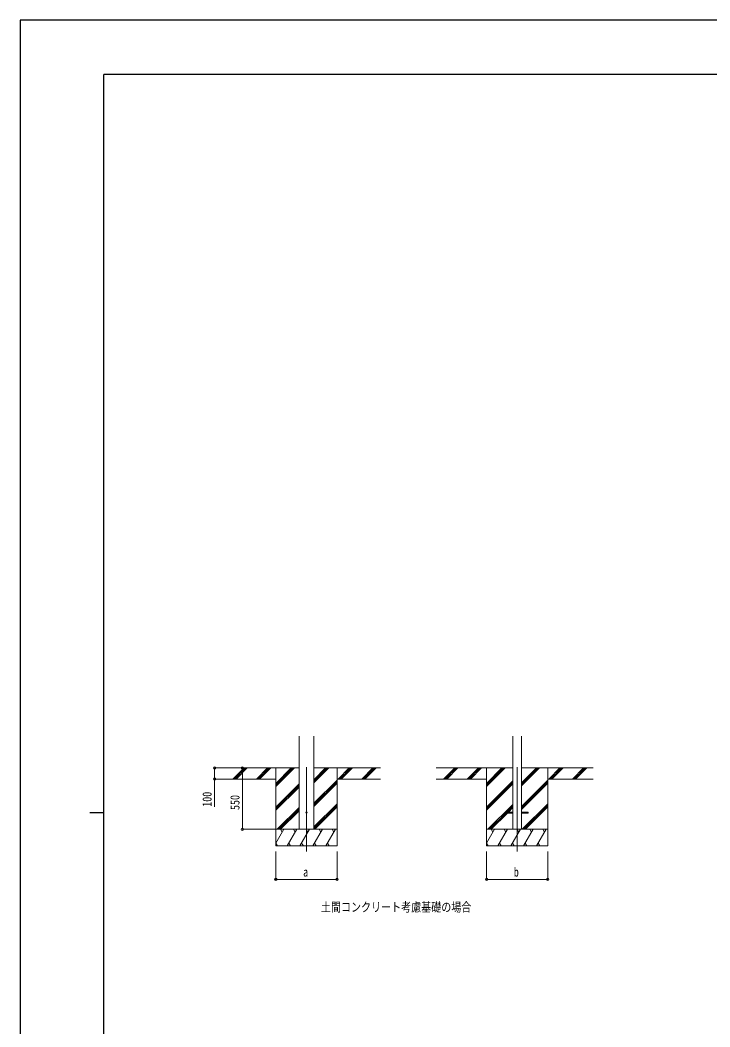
# Model space of a CAD drawing. Units: millimetres, scale not verified. Extents: x -10512 to 10512, y -7425 to 7425.
# Drawn here: x -10512 to -4320, y -1611 to 7425 of the extents above; entities that cross this region are included whole.
import ezdxf
from ezdxf.enums import TextEntityAlignment as Align

# ---------------------------------------------------------------- set-up
doc = ezdxf.new("R2010")
doc.units = ezdxf.units.MM
doc.header["$LTSCALE"] = 30
doc.layers.add('0-2_USER1', color=92, linetype='Continuous')
doc.layers.add('0-7_YKK_ZWAK', color=134, linetype='Continuous')
for name, color, linetype, lineweight in [('0-3_YKK_12', 40, 'Continuous', 18), ('0-4_YKK_13', 120, 'Continuous', 18), ('0-5_YKK_A1', 120, 'Continuous', 18), ('0-6_YKK_D', 200, 'Continuous', 18)]:
    doc.layers.add(name, color=color, linetype=linetype, lineweight=lineweight)
doc.styles.add('ＭＳ ゴシック', font='')
doc.styles.get('ＭＳ ゴシック').set_extended_font_data('MS Gothic')

msp = doc.modelspace()

# ---------------------------------------------------------------- linework, layer by layer
at = {"layer": '0-3_YKK_12'}
for p, q in [((-7941.82, 721.21), (-7941.82, -38)), ((-6050.25, 721.21), (-6050.25, -38))]:
    msp.add_line(p, q, dxfattribs=at)
at = {"layer": '0-4_YKK_13'}
for p, q in [((-6150.25, 317), (-6150.25, 308)), ((-6150.25, 317), (-6089.75, 317)), ((-6150.25, 308), (-6089.75, 308)), ((-6010.75, 317), (-5950.25, 317)), ((-6010.75, 308), (-5950.25, 308)), ((-5950.25, 317), (-5950.25, 308))]:
    msp.add_line(p, q, dxfattribs=at)
msp.add_circle((-7941.82, 312.5), 5, dxfattribs=at)
at = {"layer": '0-5_YKK_A1'}
for p, q in [((-8008.82, 162.5), (-8008.82, 997.85)), ((-7874.82, 162.5), (-7874.82, 997.85)), ((-6089.75, 997.85), (-6089.75, 162.5)), ((-6010.75, 997.85), (-6010.75, 162.5)), ((-8008.82, 712.5), (-8667.77, 712.5)), ((-8601.08, 613.9), (-8502.48, 712.5)), ((-8588.34, 612.5), (-8488.34, 712.5)), ((-8574.2, 612.5), (-8474.2, 712.5)), ((-8388.95, 613.9), (-8290.35, 712.5)), ((-8376.21, 612.5), (-8276.21, 712.5)), ((-8362.07, 612.5), (-8262.07, 712.5)), ((-8216.82, 712.5), (-8216.82, 12.5)), ((-8216.82, 545.62), (-8049.94, 712.5)), ((-8216.82, 559.76), (-8064.08, 712.5)), ((-8216.82, 573.9), (-8078.22, 712.5)), ((-7874.82, 579.25), (-7741.57, 712.5)), ((-7874.82, 593.39), (-7755.71, 712.5)), ((-7874.82, 607.54), (-7769.85, 712.5)), ((-7874.82, 712.5), (-7276.2, 712.5)), ((-7666.82, 712.5), (-7666.82, 12.5)), ((-7657.72, 612.5), (-7557.72, 712.5)), ((-7643.58, 612.5), (-7543.58, 712.5)), ((-7629.44, 612.5), (-7529.44, 712.5)), ((-7445.59, 612.5), (-7345.59, 712.5)), ((-7431.45, 612.5), (-7331.45, 712.5)), ((-7417.3, 612.5), (-7317.3, 712.5)), ((-6089.75, 712.5), (-6776.2, 712.5)), ((-6709.51, 613.9), (-6610.91, 712.5)), ((-6696.77, 612.5), (-6596.77, 712.5)), ((-6682.63, 612.5), (-6582.63, 712.5)), ((-6497.38, 613.9), (-6398.78, 712.5)), ((-6484.64, 612.5), (-6384.64, 712.5)), ((-6470.5, 612.5), (-6370.5, 712.5)), ((-6325.25, 712.5), (-6325.25, 12.5)), ((-6325.25, 545.62), (-6158.37, 712.5)), ((-6325.25, 559.76), (-6172.51, 712.5)), ((-6325.25, 573.9), (-6186.65, 712.5)), ((-6010.75, 551.75), (-5850, 712.5)), ((-6010.75, 565.89), (-5864.14, 712.5)), ((-6010.75, 580.04), (-5878.28, 712.5)), ((-6010.75, 712.5), (-5367.04, 712.5)), ((-5775.25, 712.5), (-5775.25, 12.5)), ((-5766.15, 612.5), (-5666.15, 712.5)), ((-5752.01, 612.5), (-5652.01, 712.5)), ((-5737.87, 612.5), (-5637.87, 712.5)), ((-5554.02, 612.5), (-5454.02, 712.5)), ((-5539.88, 612.5), (-5439.88, 712.5)), ((-5525.73, 612.5), (-5425.73, 712.5)), ((-8216.82, 612.5), (-8667.77, 612.5)), ((-8216.82, 361.77), (-8008.82, 569.77)), ((-8216.82, 347.63), (-8008.82, 555.63)), ((-7874.82, 395.41), (-7666.82, 603.4)), ((-7874.82, 381.26), (-7666.82, 589.26)), ((-7874.82, 367.12), (-7666.82, 575.12)), ((-7666.82, 612.5), (-7276.2, 612.5)), ((-6325.25, 612.5), (-6776.2, 612.5)), ((-6325.25, 361.77), (-6089.75, 597.27)), ((-6325.25, 347.63), (-6089.75, 583.13)), ((-6325.25, 333.49), (-6089.75, 568.99)), ((-6010.75, 367.91), (-5775.25, 603.4)), ((-6010.75, 353.76), (-5775.25, 589.26)), ((-6010.75, 339.62), (-5775.25, 575.12)), ((-5775.25, 612.5), (-5367.04, 612.5)), ((-8216.82, 333.49), (-8008.82, 541.49)), ((-7874.82, 183.28), (-7666.82, 391.27)), ((-7874.82, 169.13), (-7666.82, 377.13)), ((-7867.31, 162.5), (-7666.82, 362.99)), ((-6312.39, 162.5), (-6089.75, 385.14)), ((-6143.75, 317), (-6089.75, 371)), ((-6004.02, 162.5), (-5775.25, 391.27)), ((-5989.88, 162.5), (-5775.25, 377.13)), ((-5975.74, 162.5), (-5775.25, 362.99)), ((-8203.96, 162.5), (-8008.82, 357.64)), ((-8189.82, 162.5), (-8008.82, 343.5)), ((-8175.67, 162.5), (-8008.82, 329.36)), ((-6298.25, 162.5), (-6150.25, 310.5)), ((-6284.1, 162.5), (-6138.6, 308)), ((-6129.6, 317), (-6089.75, 356.86)), ((-7666.82, 162.5), (-8216.82, 162.5)), ((-8216.82, 37.05), (-8144.39, 162.5)), ((-8159.39, 136.52), (-8174.39, 162.5)), ((-8115.52, 12.5), (-8028.92, 162.5)), ((-8043.92, 136.52), (-8058.92, 162.5)), ((-8000.05, 12.5), (-7913.45, 162.5)), ((-7928.45, 136.52), (-7943.45, 162.5)), ((-7884.58, 12.5), (-7797.98, 162.5)), ((-7812.98, 136.52), (-7827.98, 162.5)), ((-7769.11, 12.5), (-7682.51, 162.5)), ((-7697.51, 136.52), (-7712.51, 162.5)), ((-5775.25, 162.5), (-6325.25, 162.5)), ((-6325.25, 37.05), (-6252.82, 162.5)), ((-6267.82, 136.52), (-6282.82, 162.5)), ((-6223.95, 12.5), (-6137.35, 162.5)), ((-6152.35, 136.52), (-6167.35, 162.5)), ((-6108.48, 12.5), (-6021.88, 162.5)), ((-6036.88, 136.52), (-6051.88, 162.5)), ((-5993.01, 12.5), (-5906.41, 162.5)), ((-5921.41, 136.52), (-5936.41, 162.5)), ((-5877.54, 12.5), (-5790.94, 162.5)), ((-5805.94, 136.52), (-5820.94, 162.5)), ((-8216.82, 12.5), (-7666.82, 12.5)), ((-8215.99, 38.48), (-8200.99, 12.5)), ((-8100.52, 38.48), (-8085.52, 12.5)), ((-7985.05, 38.48), (-7970.05, 12.5)), ((-7869.58, 38.48), (-7854.58, 12.5)), ((-7754.11, 38.48), (-7739.11, 12.5)), ((-6325.25, 12.5), (-5775.25, 12.5)), ((-6324.42, 38.48), (-6309.42, 12.5)), ((-6208.95, 38.48), (-6193.95, 12.5)), ((-6093.48, 38.48), (-6078.48, 12.5)), ((-5978.01, 38.48), (-5963.01, 12.5)), ((-5862.54, 38.48), (-5847.54, 12.5))]:
    msp.add_line(p, q, dxfattribs=at)
at = {"layer": '0-6_YKK_D'}
for p, q in [((-8602.15, 712.5), (-8767.82, 712.5)), ((-8442.88, 712.5), (-8517.82, 712.5)), ((-8516.82, 712.5), (-8516.82, 162.5)), ((-8602.15, 612.5), (-8767.82, 612.5)), ((-8217.82, 162.5), (-8517.82, 162.5)), ((-8216.82, -37.5), (-8216.82, -288.5)), ((-7666.82, -37.5), (-7666.82, -288.5)), ((-6325.25, -37.5), (-6325.25, -288.5)), ((-5775.25, -37.5), (-5775.25, -288.5)), ((-8216.82, -287.5), (-7666.82, -287.5)), ((-6325.25, -287.5), (-5775.25, -287.5))]:
    msp.add_line(p, q, dxfattribs=at)
msp.add_lwpolyline([(-8766.82, 712.5), (-8766.82, 612.5), (-8766.82, 362.67)], dxfattribs=at)
for centre in [(-8766.82, 712.5), (-8516.82, 712.5), (-8766.82, 612.5), (-8516.82, 162.5), (-8216.82, -287.5), (-7666.82, -287.5), (-6325.25, -287.5), (-5775.25, -287.5)]:
    msp.add_circle(centre, 10.62, dxfattribs=at)
at = {"layer": '0-7_YKK_ZWAK'}
for p, q in [((9737.55, 6937.5), (-9762.45, 6937.5)), ((-9762.45, -6312.5), (-9762.45, 6937.5)), ((-9887.45, 312.5), (-9762.45, 312.5))]:
    msp.add_line(p, q, dxfattribs=at)
msp.add_lwpolyline([(-10512.5, -7425), (10512.5, -7425), (10512.5, 7425), (-10512.5, 7425)], close=True, dxfattribs=at)

# ---------------------------------------------------------------- texts
at = {"layer": '0-2_USER1', "style": 'ＭＳ ゴシック', "width": 0.8}
msp.add_text('土間コンクリート考慮基礎の場合', height=82.48, dxfattribs=at).set_placement((-7811.96, -601.71), align=Align.BOTTOM_LEFT)
at = {"layer": '0-6_YKK_D', "style": 'ＭＳ ゴシック', "width": 0.8}
for s, p in [('100', (-8768.48, 364.33)), ('550', (-8518.48, 335.5))]:
    msp.add_text(s, height=82.48, rotation=90, dxfattribs=at).set_placement(p, align=Align.BOTTOM_LEFT)
for s, p in [('b', (-6080.25, -286.7)), ('a', (-7971.82, -286.7))]:
    msp.add_text(s, height=82.48, dxfattribs=at).set_placement(p, align=Align.BOTTOM_LEFT)

doc.saveas('drawing.dxf')
